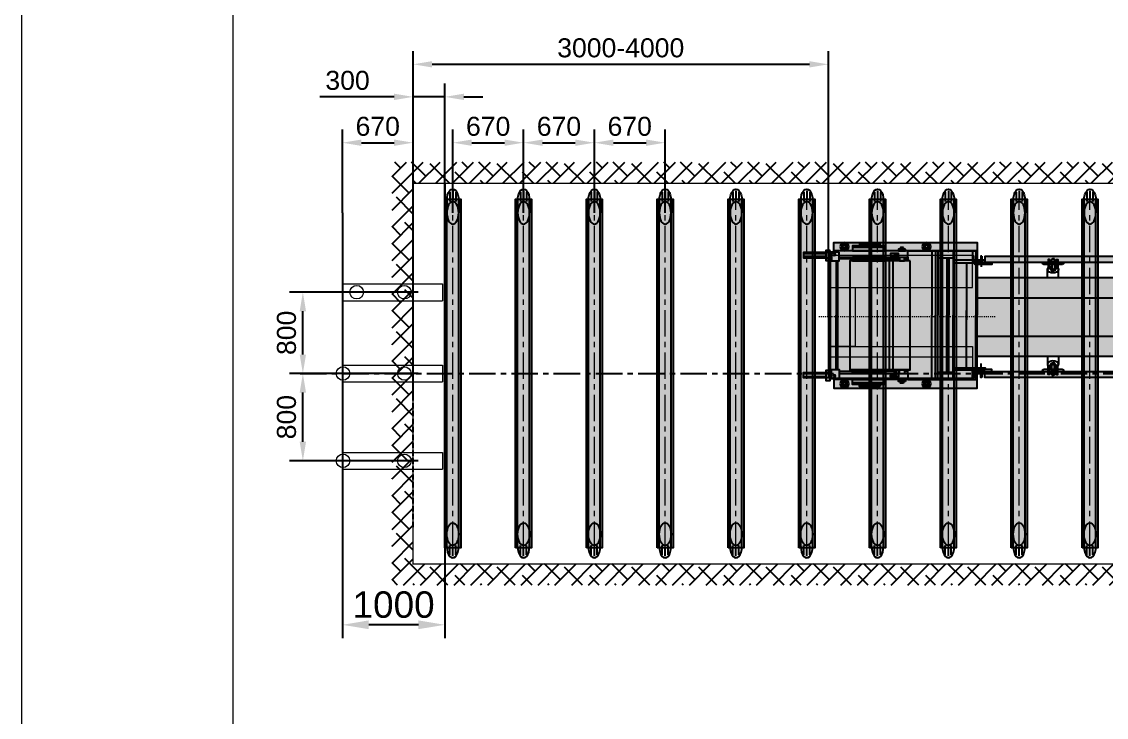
# Model space of a CAD drawing. Header units: inches. Extents: x -1850 to 56, y -982 to 275.
# Drawn here: x -1849.6 to -1746.9, y -815.7 to -749.8 of the extents above; entities that cross this region are included whole.
import ezdxf
from ezdxf import colors
from ezdxf.entities.mleader import LeaderData, LeaderLine
from ezdxf.math import Vec2, Vec3

# ---------------------------------------------------------------- set-up
doc = ezdxf.new("R2010")
doc.units = ezdxf.units.IN
doc.header["$MEASUREMENT"] = 0
for name, pattern in [('ACAD_ISO10W100', [18, 12, -3, 0, -3]), ('CENTERX2', [4, 2.5, -0.5, 0.5, -0.5]), ('DASHED', [0.75, 0.5, -0.25])]:
    doc.linetypes.add(name, pattern=pattern)
doc.styles.get("Standard").update_dxf_attribs({"font": 'ARIAL.TTF'})
doc.dimstyles.new('ISO-25', dxfattribs={"dimtxt": 2.5, "dimasz": 2.5, "dimexe": 1.25, "dimexo": 0, "dimtad": 1, "dimdec": 0, "dimtxsty": 'Standard', "dimcen": 2.5, "dimadec": 0, "dimazin": 0, "dimtfac": 1, "dimtdec": 0, "dimtmove": 0, "dimatfit": 3, "dimfxl": 0, "dimarcsym": 0})

# ---------------------------------------------------------------- blocks, each defined once
blk = doc.blocks.new('*D79')
at = {"color": 0, "linetype": 'ByBlock', "lineweight": -2}
for p, q in [((-1812.07, -783.14), (-1824.23, -783.14)), ((-1822.98, -789.6), (-1822.98, -784.94)), ((-1812.07, -791.4), (-1824.23, -791.4))]:
    blk.add_line(p, q, dxfattribs=at)
at = {"color": 0, "linetype": 'ByBlock'}
for points in [[(-1823.28, -784.94), (-1822.68, -784.94), (-1822.98, -783.14)], [(-1823.28, -789.6), (-1822.68, -789.6), (-1822.98, -791.4)]]:
    blk.add_solid(points, dxfattribs=at)
at = {"layer": 'Defpoints', "color": 0, "linetype": 'ByBlock'}
for p in [(-1822.98, -783.14), (-1812.07, -783.14), (-1812.07, -791.4)]:
    blk.add_point(p, dxfattribs=at)
at = {"color": 0, "linetype": 'ByBlock', "lineweight": 15, "insert": (-1824.52, -787.27), "char_height": 1.8, "attachment_point": 5, "rotation": 90}
blk.add_mtext('800', dxfattribs=at)
blk = doc.blocks.new('*D80')
at = {"color": 0, "linetype": 'ByBlock', "lineweight": -2}
for p, q in [((-1812.07, -775.44), (-1824.23, -775.44)), ((-1822.98, -781.34), (-1822.98, -777.24)), ((-1812.07, -783.14), (-1824.23, -783.14))]:
    blk.add_line(p, q, dxfattribs=at)
at = {"color": 0, "linetype": 'ByBlock'}
for points in [[(-1823.28, -777.24), (-1822.68, -777.24), (-1822.98, -775.44)], [(-1823.28, -781.34), (-1822.68, -781.34), (-1822.98, -783.14)]]:
    blk.add_solid(points, dxfattribs=at)
at = {"layer": 'Defpoints', "color": 0, "linetype": 'ByBlock'}
for p in [(-1822.98, -775.44), (-1812.07, -775.44), (-1812.07, -783.14)]:
    blk.add_point(p, dxfattribs=at)
at = {"color": 0, "linetype": 'ByBlock', "lineweight": 15, "insert": (-1824.52, -779.29), "char_height": 1.8, "attachment_point": 5, "rotation": 90}
blk.add_mtext('800', dxfattribs=at)
blk = doc.blocks.new('*D233')
at = {"color": 0, "linetype": 'ByBlock', "lineweight": -2}
for p, q in [((-1808.79, -767.93), (-1808.79, -760.04)), ((-1802.09, -767.93), (-1802.09, -760.04)), ((-1806.99, -761.29), (-1803.89, -761.29))]:
    blk.add_line(p, q, dxfattribs=at)
at = {"color": 0, "linetype": 'ByBlock'}
for points in [[(-1806.99, -760.99), (-1806.99, -761.59), (-1808.79, -761.29)], [(-1803.89, -760.99), (-1803.89, -761.59), (-1802.09, -761.29)]]:
    blk.add_solid(points, dxfattribs=at)
at = {"layer": 'Defpoints', "color": 0, "linetype": 'ByBlock'}
for p in [(-1802.09, -761.29), (-1808.79, -767.93), (-1802.09, -767.93)]:
    blk.add_point(p, dxfattribs=at)
at = {"color": 0, "linetype": 'ByBlock', "lineweight": 15, "insert": (-1805.44, -759.75), "char_height": 1.8, "attachment_point": 5}
blk.add_mtext('670', dxfattribs=at)
blk = doc.blocks.new('*D228')
at = {"color": 0, "linetype": 'ByBlock', "lineweight": -2}
for p, q in [((-1802.09, -767.93), (-1802.09, -760.04)), ((-1795.39, -767.93), (-1795.39, -760.04)), ((-1800.29, -761.29), (-1797.19, -761.29))]:
    blk.add_line(p, q, dxfattribs=at)
at = {"color": 0, "linetype": 'ByBlock'}
for points in [[(-1800.29, -760.99), (-1800.29, -761.59), (-1802.09, -761.29)], [(-1797.19, -760.99), (-1797.19, -761.59), (-1795.39, -761.29)]]:
    blk.add_solid(points, dxfattribs=at)
at = {"layer": 'Defpoints', "color": 0, "linetype": 'ByBlock'}
for p in [(-1795.39, -761.29), (-1802.09, -767.93), (-1795.39, -767.93)]:
    blk.add_point(p, dxfattribs=at)
at = {"color": 0, "linetype": 'ByBlock', "lineweight": 15, "insert": (-1798.74, -759.75), "char_height": 1.8, "attachment_point": 5}
blk.add_mtext('670', dxfattribs=at)
blk = doc.blocks.new('*D229')
at = {"color": 0, "linetype": 'ByBlock', "lineweight": -2}
for p, q in [((-1795.39, -767.93), (-1795.39, -760.04)), ((-1788.69, -767.93), (-1788.69, -760.04)), ((-1793.59, -761.29), (-1790.49, -761.29))]:
    blk.add_line(p, q, dxfattribs=at)
at = {"color": 0, "linetype": 'ByBlock'}
for points in [[(-1793.59, -760.99), (-1793.59, -761.59), (-1795.39, -761.29)], [(-1790.49, -760.99), (-1790.49, -761.59), (-1788.69, -761.29)]]:
    blk.add_solid(points, dxfattribs=at)
at = {"layer": 'Defpoints', "color": 0, "linetype": 'ByBlock'}
for p in [(-1788.69, -761.29), (-1795.39, -767.93), (-1788.69, -767.93)]:
    blk.add_point(p, dxfattribs=at)
at = {"color": 0, "linetype": 'ByBlock', "lineweight": 15, "insert": (-1792.04, -759.75), "char_height": 1.8, "attachment_point": 5}
blk.add_mtext('670', dxfattribs=at)
blk = doc.blocks.new('*D236')
at = {"color": 0, "linetype": 'ByBlock', "lineweight": -2}
for p, q in [((-1812.54, -767.26), (-1812.54, -755.7)), ((-1809.54, -766.59), (-1809.54, -755.7)), ((-1814.34, -756.95), (-1821.36, -756.95)), ((-1809.54, -756.95), (-1812.54, -756.95)), ((-1807.74, -756.95), (-1805.94, -756.95))]:
    blk.add_line(p, q, dxfattribs=at)
at = {"color": 0, "linetype": 'ByBlock'}
for points in [[(-1814.34, -756.65), (-1814.34, -757.25), (-1812.54, -756.95)], [(-1807.74, -756.65), (-1807.74, -757.25), (-1809.54, -756.95)]]:
    blk.add_solid(points, dxfattribs=at)
at = {"layer": 'Defpoints', "color": 0, "linetype": 'ByBlock'}
for p in [(-1812.54, -756.95), (-1809.54, -766.59), (-1812.54, -767.26)]:
    blk.add_point(p, dxfattribs=at)
at = {"color": 0, "linetype": 'ByBlock', "lineweight": 15, "insert": (-1818.75, -755.4), "char_height": 1.8, "attachment_point": 5}
blk.add_mtext('300', dxfattribs=at)
blk = doc.blocks.new('Ж.С. Л-80')
at = {"linetype": 'ByBlock', "lineweight": 15}
for color, points in [(254, [(105, -801), (2815, -801), (2815, -855), (105, -855)]), (253, [(33, -1003), (2887, -1003), (2887, -1743), (33, -1743)]), (254, [(105, -1945), (2815, -1945), (2815, -1891), (105, -1891)])]:
    blk.add_hatch(color=color, dxfattribs=at).paths.add_polyline_path(points)
for p, q in [((680, -839), (699, -839)), ((680, -855), (729, -855)), ((680, -903), (698, -903)), ((690, -903), (690, -921)), ((690, -921), (692, -928)), ((745, -855), (695, -855)), ((699, -822), (718, -823)), ((699, -856), (699, -822)), ((700, -876), (700, -912)), ((700, -912), (701, -917)), ((701, -917), (705, -921)), ((705, -921), (710, -923)), ((725, -822), (707, -823)), ((710, -923), (712, -923)), ((715, -923), (712, -923)), ((720, -921), (715, -923)), ((724, -917), (720, -921)), ((725, -912), (724, -917)), ((725, -856), (725, -822)), ((725, -876), (725, -912)), ((745, -839), (726, -839)), ((745, -903), (726, -903)), ((735, -921), (733, -928)), ((735, -903), (735, -921)), ((1412, -839), (1432, -839)), ((1412, -903), (1431, -903)), ((1413, -855), (1462, -855)), ((1422, -903), (1423, -921)), ((1423, -921), (1424, -928)), ((1477, -855), (1428, -855)), ((1432, -822), (1450, -823)), ((1432, -856), (1432, -822)), ((1432, -876), (1432, -912)), ((1432, -912), (1434, -917)), ((1434, -917), (1437, -921)), ((1437, -921), (1442, -923)), ((1458, -822), (1439, -823)), ((1442, -923), (1445, -923)), ((1448, -923), (1445, -923)), ((1453, -921), (1448, -923)), ((1456, -917), (1453, -921)), ((1458, -912), (1456, -917)), ((1458, -856), (1458, -822)), ((1478, -839), (1458, -839)), ((1458, -876), (1458, -912)), ((1478, -903), (1459, -903)), ((1467, -921), (1466, -928)), ((1468, -903), (1467, -921)), ((2137, -839), (2156, -839)), ((2137, -855), (2187, -855)), ((2137, -903), (2155, -903)), ((2147, -903), (2147, -921)), ((2147, -921), (2149, -928)), ((2202, -855), (2152, -855)), ((2157, -822), (2175, -823)), ((2157, -856), (2157, -822)), ((2157, -876), (2157, -912)), ((2157, -912), (2158, -917)), ((2158, -917), (2162, -921)), ((2162, -921), (2167, -923)), ((2182, -822), (2164, -823)), ((2167, -923), (2170, -923)), ((2172, -923), (2169, -923)), ((2177, -921), (2172, -923)), ((2181, -917), (2177, -921)), ((2182, -912), (2181, -917)), ((2182, -856), (2182, -822)), ((2182, -876), (2182, -912)), ((2202, -839), (2183, -839)), ((2202, -903), (2184, -903)), ((2192, -921), (2190, -928)), ((2192, -903), (2192, -921)), ((33, -1003), (2887, -1003)), ((659, -1003), (659, -924)), ((692, -928), (695, -933)), ((695, -933), (699, -936)), ((699, -936), (708, -938)), ((708, -938), (712, -938)), ((717, -938), (713, -938)), ((726, -936), (717, -938)), ((729, -933), (726, -936)), ((733, -928), (729, -933)), ((765, -1003), (765, -924)), ((1392, -1003), (1392, -924)), ((1424, -928), (1428, -933)), ((1428, -933), (1431, -936)), ((1431, -936), (1440, -938)), ((1440, -938), (1444, -938)), ((1449, -938), (1446, -938)), ((1459, -936), (1449, -938)), ((1462, -933), (1459, -936)), ((1466, -928), (1462, -933)), ((1498, -1003), (1498, -924)), ((2117, -1003), (2117, -924)), ((2149, -928), (2153, -933)), ((2153, -933), (2156, -936)), ((2156, -936), (2165, -938)), ((2165, -938), (2169, -938)), ((2174, -938), (2170, -938)), ((2183, -936), (2174, -938)), ((2186, -933), (2183, -936)), ((2190, -928), (2186, -933)), ((2222, -1003), (2222, -924)), ((2887, -1191), (33, -1191)), ((2887, -1554), (33, -1554)), ((2887, -1743), (33, -1743)), ((659, -1743), (659, -1822)), ((765, -1743), (765, -1822)), ((1392, -1743), (1392, -1822)), ((1498, -1743), (1498, -1822)), ((2117, -1743), (2117, -1822)), ((2222, -1743), (2222, -1822)), ((680, -1843), (698, -1843)), ((690, -1825), (692, -1818)), ((690, -1843), (690, -1825)), ((692, -1818), (695, -1813)), ((695, -1813), (699, -1810)), ((699, -1810), (708, -1808)), ((700, -1834), (701, -1828)), ((700, -1870), (700, -1834)), ((701, -1828), (705, -1825)), ((705, -1825), (710, -1823)), ((708, -1808), (712, -1808)), ((710, -1823), (712, -1823)), ((715, -1823), (712, -1823)), ((717, -1808), (713, -1808)), ((720, -1825), (715, -1823)), ((726, -1810), (717, -1808)), ((724, -1828), (720, -1825)), ((725, -1834), (724, -1828)), ((725, -1870), (725, -1834)), ((729, -1813), (726, -1810)), ((745, -1843), (726, -1843)), ((733, -1818), (729, -1813)), ((735, -1825), (733, -1818)), ((735, -1843), (735, -1825)), ((1412, -1843), (1431, -1843)), ((1422, -1843), (1423, -1825)), ((1423, -1825), (1424, -1818)), ((1424, -1818), (1428, -1813)), ((1428, -1813), (1431, -1810)), ((1431, -1810), (1440, -1808)), ((1432, -1834), (1434, -1828)), ((1432, -1870), (1432, -1834)), ((1434, -1828), (1437, -1825)), ((1437, -1825), (1442, -1823)), ((1440, -1808), (1444, -1808)), ((1442, -1823), (1445, -1823)), ((1448, -1823), (1445, -1823)), ((1449, -1808), (1446, -1808)), ((1453, -1825), (1448, -1823)), ((1459, -1810), (1449, -1808)), ((1456, -1828), (1453, -1825)), ((1458, -1834), (1456, -1828)), ((1458, -1870), (1458, -1834)), ((1462, -1813), (1459, -1810)), ((1478, -1843), (1459, -1843)), ((1466, -1818), (1462, -1813)), ((1467, -1825), (1466, -1818)), ((1468, -1843), (1467, -1825)), ((2137, -1843), (2155, -1843)), ((2147, -1825), (2149, -1818)), ((2147, -1843), (2147, -1825)), ((2149, -1818), (2153, -1813)), ((2153, -1813), (2156, -1810)), ((2156, -1810), (2165, -1808)), ((2157, -1834), (2158, -1828)), ((2157, -1870), (2157, -1834)), ((2158, -1828), (2162, -1825)), ((2162, -1825), (2167, -1823)), ((2165, -1808), (2169, -1808)), ((2167, -1823), (2170, -1823)), ((2172, -1823), (2169, -1823)), ((2174, -1808), (2170, -1808)), ((2177, -1825), (2172, -1823)), ((2183, -1810), (2174, -1808)), ((2181, -1828), (2177, -1825)), ((2182, -1834), (2181, -1828)), ((2182, -1870), (2182, -1834)), ((2186, -1813), (2183, -1810)), ((2202, -1843), (2184, -1843)), ((2190, -1818), (2186, -1813)), ((2192, -1825), (2190, -1818)), ((2192, -1843), (2192, -1825)), ((680, -1891), (729, -1891)), ((680, -1907), (699, -1907)), ((745, -1891), (695, -1891)), ((699, -1890), (699, -1923)), ((699, -1923), (718, -1923)), ((725, -1923), (707, -1923)), ((725, -1890), (725, -1923)), ((745, -1907), (726, -1907)), ((1412, -1907), (1432, -1907)), ((1413, -1891), (1462, -1891)), ((1477, -1891), (1428, -1891)), ((1432, -1890), (1432, -1923)), ((1432, -1923), (1450, -1923)), ((1458, -1923), (1439, -1923)), ((1458, -1890), (1458, -1923)), ((1478, -1907), (1458, -1907)), ((2137, -1891), (2187, -1891)), ((2137, -1907), (2156, -1907)), ((2202, -1891), (2152, -1891)), ((2157, -1890), (2157, -1923)), ((2157, -1923), (2175, -1923)), ((2182, -1923), (2164, -1923)), ((2182, -1890), (2182, -1923)), ((2202, -1907), (2183, -1907))]:
    blk.add_line(p, q)
at = {"color": 7}
blk.add_line((33, -1743), (33, -1003), dxfattribs=at)
for points in [[(76, -798), (76, -852), (-9, -852), (-9, -798)], [(76, -798), (66, -798), (66, -842), (1, -842), (1, -798), (-9, -798), (-9, -852), (76, -852), (76, -798)], [(66, -798), (66, -842), (1, -842), (1, -798)], [(2844, -798), (2844, -852), (2930, -852), (2930, -798)], [(2844, -798), (2854, -798), (2854, -842), (2920, -842), (2920, -798), (2930, -798), (2930, -852), (2844, -852), (2844, -798)], [(2854, -798), (2854, -842), (2920, -842), (2920, -798)], [(50, -855), (171, -855), (171, -876), (50, -876)], [(801, -855), (624, -855)], [(624, -876), (801, -876)], [(1533, -855), (1357, -855)], [(1357, -876), (1533, -876)], [(2258, -855), (2081, -855)], [(2081, -876), (2258, -876)], [(2871, -855), (2750, -855), (2750, -876), (2871, -876)], [(76, -1947), (76, -1894), (-9, -1894), (-9, -1947)], [(76, -1947), (66, -1947), (66, -1904), (1, -1904), (1, -1947), (-9, -1947), (-9, -1894), (76, -1894), (76, -1947)], [(66, -1947), (66, -1904), (1, -1904), (1, -1947)], [(50, -1891), (171, -1891), (171, -1870), (50, -1870)], [(624, -1870), (801, -1870)], [(801, -1891), (624, -1891)], [(1357, -1870), (1533, -1870)], [(1533, -1891), (1357, -1891)], [(2081, -1870), (2258, -1870)], [(2258, -1891), (2081, -1891)], [(2871, -1891), (2750, -1891), (2750, -1870), (2871, -1870)], [(2844, -1947), (2844, -1894), (2930, -1894), (2930, -1947)], [(2844, -1947), (2854, -1947), (2854, -1904), (2920, -1904), (2920, -1947), (2930, -1947), (2930, -1894), (2844, -1894), (2844, -1947)], [(2854, -1947), (2854, -1904), (2920, -1904), (2920, -1947)]]:
    blk.add_lwpolyline(points)
for points in [[(105, -801), (2815, -801), (2815, -855), (105, -855)], [(665, -914), (680, -914), (680, -828), (665, -828)], [(759, -914), (745, -914), (745, -828), (759, -828)], [(1398, -914), (1412, -914), (1412, -828), (1398, -828)], [(1492, -914), (1478, -914), (1478, -828), (1492, -828)], [(2123, -914), (2137, -914), (2137, -828), (2123, -828)], [(2216, -914), (2202, -914), (2202, -828), (2216, -828)], [(665, -1832), (680, -1832), (680, -1918), (665, -1918)], [(759, -1832), (745, -1832), (745, -1918), (759, -1918)], [(1398, -1832), (1412, -1832), (1412, -1918), (1398, -1918)], [(1492, -1832), (1478, -1832), (1478, -1918), (1492, -1918)], [(2123, -1832), (2137, -1832), (2137, -1918), (2123, -1918)], [(2216, -1832), (2202, -1832), (2202, -1918), (2216, -1918)], [(105, -1945), (2815, -1945), (2815, -1891), (105, -1891)]]:
    blk.add_lwpolyline(points, close=True)
for centre in [(17, -865), (2904, -865), (17, -1880), (2904, -1880)]:
    blk.add_circle(centre, 13.2)
for centre, radius, start, end in [((50, -865), 13.2, 52.9759, 305.4566), ((50, -865), 10.6, 89.981, 270.019), ((624, -865), 10.6, 89.981, 270.019), ((801, -865), 10.6, 269.981, 90.019), ((1357, -865), 10.6, 89.981, 270.019), ((1533, -865), 10.6, 269.981, 90.019), ((2081, -865), 10.6, 89.981, 270.019), ((2258, -865), 10.6, 269.981, 90.019), ((2871, -865), 13.2, 234.5434, 127.0241), ((2871, -865), 10.6, 269.981, 90.019), ((50, -1880), 13.2, 54.5434, 307.0241), ((50, -1880), 10.6, 89.981, 270.019), ((624, -1880), 10.6, 89.981, 270.019), ((801, -1880), 10.6, 269.981, 90.019), ((1357, -1880), 10.6, 89.981, 270.019), ((1533, -1880), 10.6, 269.981, 90.019), ((2081, -1880), 10.6, 89.981, 270.019), ((2258, -1880), 10.6, 269.981, 90.019), ((2871, -1880), 13.2, 232.9759, 125.4566), ((2871, -1880), 10.6, 269.981, 90.019)]:
    blk.add_arc(centre, radius, start, end)
for centre, start_param, end_param in [((712, -924), 5.801858, 9.906105), ((712, -924), 11.240407, 11.665985), ((712, -924), 10.325164, 10.750742), ((1445, -924), 5.801858, 9.906105), ((1445, -924), 11.240407, 11.665985), ((1445, -924), 10.325164, 10.750742), ((2170, -924), 5.801858, 9.906105), ((2170, -924), 11.240407, 11.665985), ((2170, -924), 10.325164, 10.750742)]:
    blk.add_ellipse(centre, major_axis=(-52.9, 0), ratio=0.613052, start_param=start_param, end_param=end_param)
at = {"extrusion": (0, 0, -1)}
for centre, start_param, end_param in [((712, -1822), 5.801858, 9.906105), ((712, -1822), 11.240407, 11.665985), ((712, -1822), 10.325164, 10.750742), ((1445, -1822), 5.801858, 9.906105), ((1445, -1822), 11.240407, 11.665985), ((1445, -1822), 10.325164, 10.750742), ((2170, -1822), 5.801858, 9.906105), ((2170, -1822), 11.240407, 11.665985), ((2170, -1822), 10.325164, 10.750742)]:
    blk.add_ellipse(centre, major_axis=(-52.9, 0), ratio=0.613052, start_param=start_param, end_param=end_param, dxfattribs=at)
blk = doc.blocks.new('*U18')
at = {"color": 0, "linetype": 'Continuous'}
for p, q in [((-6.5, 3.8), (0, 7.5)), ((-6.5, -3.8), (-6.5, 3.8)), ((6.5, 3.8), (0, 7.5)), ((6.5, -3.8), (6.5, 3.8)), ((-6.5, -3.8), (0, -7.5)), ((6.5, -3.8), (0, -7.5))]:
    blk.add_line(p, q, dxfattribs=at)
for radius in [6.5, 3.4]:
    blk.add_circle((0, 0), radius, dxfattribs=at)
blk.add_arc((0, 0), 4, 250, 160, dxfattribs=at)
blk = doc.blocks.new('Концевал Л-80')
at = {"lineweight": 0}
for color, points in [(254, [(2660, -2784), (4016, -2784), (4016, -2875), (4052, -2880), (4052, -2860), (4094, -2860), (4094, -2880), (4305, -2880), (4305, -2930), (4094, -2930), (4094, -2956), (4069, -2956), (4069, -3996), (4094, -3996), (4094, -4016), (4305, -4016), (4305, -4066), (4094, -4066), (4094, -4092), (4069, -4092), (4052, -4092), (4052, -4071), (4016, -4071), (4016, -4162), (2660, -4162), (2660, -3993), (2585, -3993), (2585, -3971), (2660, -3971), (2660, -2976), (2585, -2976), (2585, -2953), (2660, -2953)]), (252, [(2706, -2909), (4069, -2909), (4069, -3209), (2706, -3209)]), (252, [(4069, -3209), (3816, -3209), (3816, -3769), (4069, -3769)]), (252, [(2706, -4069), (4069, -4069), (4069, -3769), (2706, -3769)])]:
    blk.add_hatch(color=color, dxfattribs=at).paths.add_polyline_path(points)
at = {"color": 7}
for p, q in [((2675, -2864), (2675, -3971)), ((2706, -2864), (2706, -2953)), ((2887, -2864), (2887, -3473)), ((3034, -2864), (3034, -3473)), ((3054, -2864), (3054, -3473)), ((3091, -2864), (3091, -3473)), ((3538, -2833), (3842, -2833)), ((3678, -2787), (3678, -4157)), ((2623, -2927), (2623, -3016)), ((2763, -2976), (2763, -3517)), ((2928, -2932), (2928, -3473)), ((2947, -2932), (2947, -3473)), ((3296, -2958), (3859, -2958)), ((3424, -2890), (3424, -2958)), ((3444, -2890), (3444, -2958)), ((3996, -2958), (3996, -3473)), ((4094, -2891), (4305, -2891)), ((4094, -2918), (4305, -2918)), ((2675, -4082), (2675, -3473)), ((2763, -3971), (2763, -3429)), ((2887, -4082), (2887, -3473)), ((2928, -4015), (2928, -3473)), ((2947, -4015), (2947, -3473)), ((3034, -4082), (3034, -3473)), ((3054, -4082), (3054, -3473)), ((3091, -4082), (3091, -3473)), ((3996, -3988), (3996, -3473)), ((2623, -4020), (2623, -3931)), ((2706, -4082), (2706, -3993)), ((3296, -3989), (3859, -3989)), ((3424, -4056), (3424, -3989)), ((3444, -4056), (3444, -3989)), ((4094, -4028), (4305, -4028)), ((4094, -4055), (4305, -4055)), ((3538, -4113), (3842, -4113))]:
    blk.add_line(p, q, dxfattribs=at)
at = {"color": 7, "lineweight": 0}
blk.add_lwpolyline([(2660, -2784), (4016, -2784), (4016, -2875), (4052, -2880), (4052, -2860), (4094, -2860), (4094, -2880), (4305, -2880), (4305, -2930), (4094, -2930), (4094, -2956), (4069, -2956), (4069, -3996), (4094, -3996), (4094, -4016), (4305, -4016), (4305, -4066), (4094, -4066), (4094, -4092), (4069, -4092), (4052, -4092), (4052, -4071), (4016, -4071), (4016, -4162), (2660, -4162), (2660, -3993), (2585, -3993), (2585, -3971), (2660, -3971), (2660, -2976), (2585, -2976), (2585, -2953), (2660, -2953), (2660, -2784)], dxfattribs=at)
at = {"color": 7}
for points in [[(2660, -2864), (4016, -2864), (4016, -2784), (2660, -2784)], [(3338, -2848), (3405, -2848), (3405, -2864), (3338, -2864)], [(3357, -2831), (3386, -2831), (3386, -2848), (3357, -2848)], [(3538, -2816), (3842, -2816), (3842, -2864), (3538, -2864)], [(3580, -2797), (3776, -2797), (3776, -2816), (3580, -2816)], [(4052, -2860), (4094, -2860), (4094, -2956), (4052, -2956)], [(2585, -2953), (2886, -2953), (2886, -2976), (2585, -2976)], [(3296, -2958), (3459, -2958), (3459, -3989), (3296, -3989)], [(3491, -2958), (3865, -2958), (3865, -3989), (3491, -3989)], [(3538, -2922), (3842, -2922), (3842, -2958), (3538, -2958)], [(3968, -2875), (4039, -2875), (4039, -2959), (3968, -2959)], [(2585, -3993), (2886, -3993), (2886, -3971), (2585, -3971)], [(3538, -4024), (3842, -4024), (3842, -3989), (3538, -3989)], [(3968, -4071), (4039, -4071), (4039, -3988), (3968, -3988)], [(4052, -3996), (4094, -3996), (4094, -4092), (4052, -4092)], [(2660, -4082), (4016, -4082), (4016, -4162), (2660, -4162)], [(3338, -4099), (3405, -4099), (3405, -4082), (3338, -4082)], [(3357, -4116), (3386, -4116), (3386, -4099), (3357, -4099)], [(3538, -4130), (3842, -4130), (3842, -4082), (3538, -4082)], [(3580, -4149), (3776, -4149), (3776, -4130), (3580, -4130)]]:
    blk.add_lwpolyline(points, close=True, dxfattribs=at)
for points in [[(3316, -2864), (2660, -2864), (2660, -3473)], [(3406, -2922), (3316, -2922), (3316, -2864), (4016, -2864), (4016, -2875)], [(2887, -2932), (3034, -2932)], [(3316, -2922), (3316, -2958)], [(3316, -2940), (3350, -2940)], [(3395, -2922), (3395, -2958), (3350, -2958), (3350, -2922)], [(3395, -2940), (3406, -2940)], [(3406, -2958), (3406, -2890), (3481, -2890), (3481, -2906), (3443, -2906)], [(3968, -2922), (3444, -2922)], [(3444, -2940), (3968, -2940)], [(3979, -2875), (4052, -2875), (4052, -4071), (3979, -4071)], [(3979, -3988), (3979, -2959)], [(4052, -2880), (4305, -2880), (4305, -2930), (4052, -2930)], [(3316, -4082), (2660, -4082), (2660, -3473)], [(3316, -4024), (3316, -3989)], [(3395, -4024), (3395, -3989), (3350, -3989), (3350, -4024)], [(3406, -3989), (3406, -4056), (3481, -4056), (3481, -4040), (3443, -4040)], [(2887, -4015), (3034, -4015)], [(3316, -4006), (3350, -4006)], [(3406, -4024), (3316, -4024), (3316, -4082), (4016, -4082), (4016, -4071)], [(3395, -4006), (3406, -4006)], [(3444, -4006), (3968, -4006)], [(3968, -4024), (3444, -4024)], [(4052, -4066), (4305, -4066), (4305, -4016), (4052, -4016)]]:
    blk.add_lwpolyline(points, dxfattribs=at)
at = {"color": 7, "lineweight": 0}
for points in [[(2706, -2909), (4069, -2909), (4069, -3209), (2706, -3209)], [(4069, -3209), (3816, -3209), (3816, -3769), (4069, -3769)], [(2706, -4069), (4069, -4069), (4069, -3769), (2706, -3769)], [(2706, -4069), (4069, -4069), (4069, -3769), (2706, -3769)], [(2706, -4069), (4069, -4069), (4069, -3868), (2706, -3868)]]:
    blk.add_lwpolyline(points, close=True, dxfattribs=at)
at = {"color": 7, "linetype": 'CENTERX2', "lineweight": 0}
blk.add_lwpolyline([(2489, -3489), (4163, -3489)], dxfattribs=at)
at = {"color": 7}
for centre, radius in [((3140, -2824), 40), ((3916, -2824), 40), ((4013, -2897), 11.3), ((3140, -4122), 40), ((3916, -4122), 40), ((4013, -4049), 11.3)]:
    blk.add_circle(centre, radius, dxfattribs=at)
at = {"yscale": 4, "zscale": 4, "rotation": 180}
for p, xscale in [((3140, -2824), -4), ((3916, -2824), 4)]:
    blk.add_blockref('*U18', p, dxfattribs=dict(at, xscale=xscale))
at = {"yscale": 4, "zscale": 4}
for p, xscale in [((3140, -4122), 4), ((3916, -4122), -4)]:
    blk.add_blockref('*U18', p, dxfattribs=dict(at, xscale=xscale))
blk = doc.blocks.new('*D238')
at = {"color": 0, "linetype": 'ByBlock', "lineweight": -2}
for p, q in [((-1812.54, -785.67), (-1812.54, -752.62)), ((-1773.24, -777.78), (-1773.24, -752.62)), ((-1810.74, -753.87), (-1775.04, -753.87))]:
    blk.add_line(p, q, dxfattribs=at)
at = {"color": 0, "linetype": 'ByBlock'}
for points in [[(-1810.74, -753.57), (-1810.74, -754.17), (-1812.54, -753.87)], [(-1775.04, -753.57), (-1775.04, -754.17), (-1773.24, -753.87)]]:
    blk.add_solid(points, dxfattribs=at)
at = {"layer": 'Defpoints', "color": 0, "linetype": 'ByBlock'}
for p in [(-1773.24, -753.87), (-1773.24, -777.78), (-1812.54, -785.67)]:
    blk.add_point(p, dxfattribs=at)
at = {"color": 0, "linetype": 'ByBlock', "lineweight": 15, "insert": (-1792.89, -752.32), "char_height": 1.8, "attachment_point": 5}
blk.add_mtext('3000-4000', dxfattribs=at)
blk = doc.blocks.new('Рама 3.3м')
blk.add_hatch(color=7).paths.add_polyline_path([(-1622.03, -523.34), (-1622.03, -490.34), (-1620.53, -490.34), (-1620.53, -523.34)])
at = {"color": 22}
for p, q in [((-1621.28, -489.53), (-1621.28, -490.36)), ((-1621.85, -490.45), (-1621.84, -491.62)), ((-1621.57, -489.68), (-1621.57, -490.55)), ((-1621, -489.68), (-1621, -490.55)), ((-1620.72, -490.45), (-1620.72, -491.62)), ((-1621.85, -523.22), (-1621.84, -522.05)), ((-1620.72, -523.22), (-1620.72, -522.05)), ((-1621.57, -524), (-1621.57, -523.13)), ((-1621.28, -524.14), (-1621.28, -523.32)), ((-1621, -523.99), (-1621, -523.13))]:
    blk.add_line(p, q, dxfattribs=at)
for p, q in [((-1621.84, -523.34), (-1621.84, -490.34)), ((-1620.72, -523.34), (-1620.72, -490.34))]:
    blk.add_line(p, q)
at = {"color": 7, "linetype": 'CENTERX2', "lineweight": 0}
blk.add_line((-1621.28, -523.34), (-1621.28, -490.34), dxfattribs=at)
blk.add_lwpolyline([(-1622.03, -523.34), (-1622.03, -490.34), (-1620.53, -490.34), (-1620.53, -523.34)], close=True)
at = {"color": 22, "extrusion": (0, 0, -1)}
blk.add_ellipse((-1621.28, -490.45), major_axis=(0, 1.07), ratio=0.522788, start_param=4.712389, end_param=7.853982, dxfattribs=at)
blk.add_ellipse((-1621.28, -491.62), major_axis=(0, 1.07), ratio=0.522788, dxfattribs=at)
at = {"color": 22}
blk.add_ellipse((-1621.28, -522.05), major_axis=(0, -1.07), ratio=0.522788, dxfattribs=at)
blk.add_ellipse((-1621.28, -523.22), major_axis=(0, -1.07), ratio=0.522788, start_param=4.712389, end_param=7.853982, dxfattribs=at)
blk = doc.blocks.new('*D333')
at = {"color": 0, "linetype": 'ByBlock', "lineweight": -2}
for p, q in [((-1819.24, -767.93), (-1819.24, -760.04)), ((-1812.54, -767.93), (-1812.54, -760.04)), ((-1817.44, -761.29), (-1814.34, -761.29))]:
    blk.add_line(p, q, dxfattribs=at)
at = {"color": 0, "linetype": 'ByBlock'}
for points in [[(-1817.44, -760.99), (-1817.44, -761.59), (-1819.24, -761.29)], [(-1814.34, -760.99), (-1814.34, -761.59), (-1812.54, -761.29)]]:
    blk.add_solid(points, dxfattribs=at)
at = {"layer": 'Defpoints', "color": 0, "linetype": 'ByBlock'}
for p in [(-1812.54, -761.29), (-1819.24, -767.93), (-1812.54, -767.93)]:
    blk.add_point(p, dxfattribs=at)
at = {"color": 0, "linetype": 'ByBlock', "lineweight": 15, "insert": (-1815.89, -759.75), "char_height": 1.8, "attachment_point": 5}
blk.add_mtext('670', dxfattribs=at)
blk = doc.blocks.new('*D334')
at = {"color": 0, "linetype": 'ByBlock', "lineweight": -2}
for p, q in [((-1809.54, -765.12), (-1809.54, -808.18)), ((-1819.24, -767.93), (-1819.24, -808.18)), ((-1812.04, -806.93), (-1816.74, -806.93))]:
    blk.add_line(p, q, dxfattribs=at)
at = {"color": 0}
for points in [[(-1816.74, -806.51), (-1816.74, -807.34), (-1819.24, -806.93)], [(-1812.04, -806.51), (-1812.04, -807.34), (-1809.54, -806.93)]]:
    blk.add_solid(points, dxfattribs=at)
at = {"layer": 'Defpoints', "color": 0}
for p in [(-1809.54, -765.12), (-1819.24, -767.93), (-1819.24, -806.93)]:
    blk.add_point(p, dxfattribs=at)
at = {"color": 0, "insert": (-1814.39, -805.03), "char_height": 2.5, "attachment_point": 5}
blk.add_mtext('1000', dxfattribs=at)

msp = doc.modelspace()

# ---------------------------------------------------------------- hatches: boundary and pattern name
at = {"linetype": 'ACAD_ISO10W100'}
h = msp.add_hatch(dxfattribs=at)
h.set_pattern_fill('ANSI38', color=256, scale=9, style=0)
h.paths.add_polyline_path([(-1702.075, -765.123), (-1702.075, -801.162), (-1812.539, -801.162), (-1812.539, -765.123)], flags=17)
h.paths.add_polyline_path([(-1702.075, -763.123), (-1702.075, -803.162), (-1814.539, -803.162), (-1814.539, -763.123)])

# ---------------------------------------------------------------- linework, layer by layer
at = {"linetype": 'DASHED'}
msp.add_line((-1812.539, -797.687), (-1812.539, -769.065), dxfattribs=at)
at = {"color": 7, "lineweight": 13}
for p, q in [((-1819.24, -774.645), (-1809.777, -774.645)), ((-1819.24, -774.645), (-1819.24, -776.245)), ((-1809.777, -774.645), (-1809.777, -776.245)), ((-1819.24, -776.245), (-1809.777, -776.245)), ((-1819.24, -782.342), (-1809.777, -782.342)), ((-1819.24, -782.342), (-1819.24, -783.942)), ((-1809.777, -782.342), (-1809.777, -783.942)), ((-1819.24, -783.942), (-1809.777, -783.942)), ((-1819.24, -790.603), (-1809.777, -790.603)), ((-1819.24, -790.603), (-1819.24, -792.203)), ((-1809.777, -790.603), (-1809.777, -792.203)), ((-1819.24, -792.203), (-1809.777, -792.203))]:
    msp.add_line(p, q, dxfattribs=at)
at = {"linetype": 'CENTERX2'}
msp.add_line((-1823.241, -783.142), (-1709.617, -783.142), dxfattribs=at)
at = {"color": 7, "lineweight": 0}
for points in [[(-1849.59, -684.829), (-1429.59, -684.829), (-1429.59, -981.829), (-1849.59, -981.829)], [(-1434.59, -976.829), (-1829.59, -976.829), (-1829.59, -689.829), (-1434.59, -689.829)]]:
    msp.add_lwpolyline(points, close=True, dxfattribs=at)
at = {"const_width": 0.125}
msp.add_lwpolyline([(-1702.075, -801.162), (-1812.539, -801.162), (-1812.539, -765.123), (-1702.075, -765.123)], dxfattribs=at)
at = {"color": 7, "lineweight": 13}
for centre in [(-1817.879, -775.445), (-1813.373, -775.445), (-1819.179, -783.142), (-1813.373, -783.142), (-1819.179, -791.403), (-1813.373, -791.403)]:
    msp.add_circle(centre, 0.64, dxfattribs=at)

# ---------------------------------------------------------------- block references
for p in [(-187.509, -276.304), (-180.809, -276.304), (-174.108, -276.304), (-167.407, -276.304), (-160.706, -276.304), (-154.005, -276.304), (-147.304, -276.304), (-140.603, -276.304), (-133.902, -276.304), (-127.201, -276.304)]:
    msp.add_blockref('Рама 3.3м', p)
at = {"color": 7, "xscale": -0.01000000000931323, "yscale": 0.01000000000931323, "zscale": 0.01}
msp.add_blockref('Концевал Л-80', (-1732.549, -742.893), dxfattribs=at)
at = {"color": 1, "xscale": -0.01000000000931323, "yscale": 0.01000000000931323, "zscale": 0.01}
msp.add_blockref('Ж.С. Л-80', (-1730.28, -764.054), dxfattribs=at)

# ---------------------------------------------------------------- dimensions: what is measured, and where the dimension line sits
at = {"color": 7, "linetype": 'ByBlock', "lineweight": 15}
dim = msp.add_linear_dim(base=(-1773.235, -753.869), p1=(-1812.539, -785.673), p2=(-1773.235, -777.782), text='3000-4000', dimstyle='ISO-25', override={"dimtxt": 1.8, "dimasz": 1.8, "dimfxl": 1.25}, dxfattribs=at)
dim.commit()
dim.dimension.update_dxf_attribs({"geometry": '*D238', "text_midpoint": (-1792.887, -753.869), "dimtype": 160})
dim = msp.add_linear_dim(base=(-1812.539, -756.948), p1=(-1809.539, -766.592), p2=(-1812.539, -767.262), text='300', dimstyle='ISO-25', override={"dimtxt": 1.8, "dimasz": 1.8, "dimfxl": 1.25}, dxfattribs=at)
dim.commit()
dim.dimension.update_dxf_attribs({"geometry": '*D236', "text_midpoint": (-1818.749, -755.403)})
for base, p1, p2, angle, text, picture, middle in [((-1812.538, -761.293), (-1819.239, -767.926), (-1812.538, -767.926), 180, '670', '*D333', (-1815.888, -759.749)), ((-1802.09, -761.293), (-1808.791, -767.926), (-1802.09, -767.926), 180, '670', '*D233', (-1805.441, -759.749)), ((-1795.389, -761.293), (-1802.09, -767.926), (-1795.389, -767.926), 180, '670', '*D228', (-1798.74, -759.749)), ((-1788.688, -761.293), (-1795.389, -767.926), (-1788.688, -767.926), 180, '670', '*D229', (-1792.039, -759.749)), ((-1822.981, -775.445), (-1812.074, -783.142), (-1812.074, -775.445), 90, '800', '*D80', (-1824.525, -779.293)), ((-1822.981, -783.142), (-1812.074, -791.403), (-1812.074, -783.142), 90, '800', '*D79', (-1824.525, -787.273))]:
    dim = msp.add_linear_dim(base=base, p1=p1, p2=p2, angle=angle, text=text, dimstyle='ISO-25', override={"dimtxt": 1.8, "dimasz": 1.8, "dimfxl": 1.25}, dxfattribs=at)
    dim.commit()
    dim.dimension.update_dxf_attribs({"geometry": picture, "text_midpoint": middle})
dim = msp.add_linear_dim(base=(-1819.239, -806.927), p1=(-1809.539, -765.123), p2=(-1819.239, -767.926), text='1000', dimstyle='ISO-25', override={"dimfxl": 1.25})
dim.commit()
dim.dimension.update_dxf_attribs({"geometry": '*D334', "text_midpoint": (-1814.389, -805.026)})

# ---------------------------------------------------------------- leaders
at = {"color": 7, "lineweight": 0}
ml = msp.add_multileader_mtext('Standard', dxfattribs=at)
ml.set_content('крепление концевой:\\P2-е стойки %%C-200мм\\Pцепь 18х64 болт, гайка', color=7)
ml.set_leader_properties()
ml.build(insert=Vec2(0, 0))
ml.multileader.update_dxf_attribs({"text_right_attachment_type": 6, "dogleg_length": 0.36, "arrow_head_size": 1.8})
ctx = ml.context
ctx.base_point, ctx.char_height, ctx.arrow_head_size, ctx.plane_origin = Vec3(-1777.747, -741.642), 1.8, 1.8, Vec3(-1755.583, -741.536)
ctx.right_attachment = 6
notes = []
notes.append((ctx, [(1, (1, 1, 0), (-1778.107, -741.642), (1, 0), 0.36, [(0, [(-1788.286, -734.73)], 0, [])])]))
ctx.mtext.insert, ctx.mtext.flow_direction = Vec3(-1775.747, -740.557), 5
for ctx, leaders in notes:
    for number, flags, end, landing, length, lines in leaders:
        leader = LeaderData()
        leader.index, (leader.has_last_leader_line, leader.has_dogleg_vector, leader.attachment_direction) = number, flags
        leader.last_leader_point, leader.dogleg_vector, leader.dogleg_length = Vec3(end), Vec3(landing), length
        for number, points, colour, breaks in lines:
            line = LeaderLine()
            line.index, line.vertices, line.color, line.breaks = number, Vec3.list(points), colors.encode_raw_color(colour), breaks
            leader.lines.append(line)
        ctx.leaders.append(leader)

doc.saveas('drawing.dxf')
